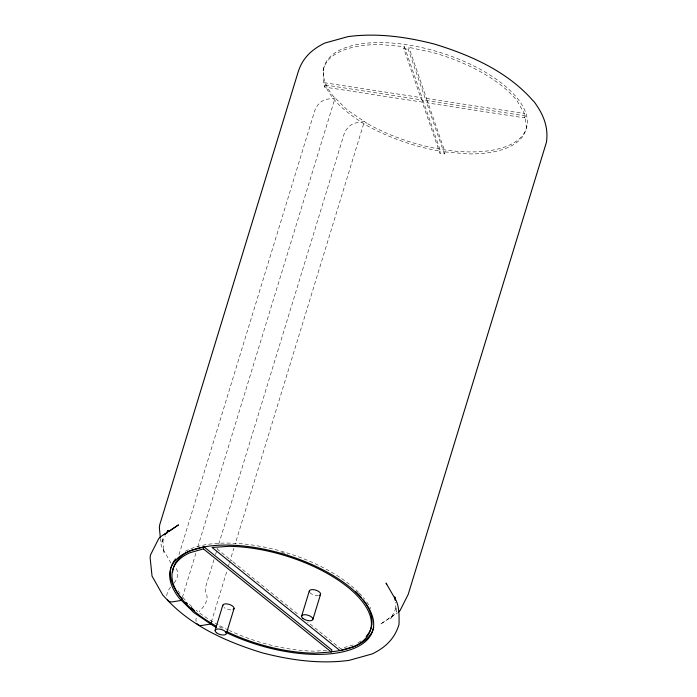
<?xml version="1.0" encoding="UTF-8"?>
<svg xmlns="http://www.w3.org/2000/svg" width="697" height="697" viewBox="0 0 697 697"><rect width="100%" height="100%" fill="white"/><g stroke="black" fill="none" stroke-linecap="round" stroke-linejoin="round"><path stroke-width="0.52" stroke-dasharray="3.48 2.61" d="M162.61 538.72L161.591 543.198L165.328 535.871M396.245 608.978L396.236 612.062L395.286 602.313M444.381 153.906L426.712 102.79L427.331 100.777L444.991 151.894L444.381 153.906L439.92 153.218L422.251 102.102L324.401 87.038C323.155 81.479 323.164 74.614 323.661 68.768M178.981 554.734L314.704 110.814A11.744 7.031 -51.1 0 1 326.423 99.34L335.083 97.911L197.66 547.389M324.401 87.038L325.011 85.025C333.122 103.356 350.129 115.075 366.535 125.425C389.623 137.98 414.619 146.753 440.53 151.205L439.92 153.218M182.387 597.346L196.066 552.599M213.988 559.63L205.72 586.665A11.744 7.031 -51.1 0 0 206.085 593.356A13.165 7.885 -51.1 0 1 201.206 609.291A11.744 7.031 -51.1 0 0 199.203 611.6M215.573 554.437L217.481 548.199M218.753 544.043L343.978 134.434A11.744 7.031 -51.1 0 1 355.705 122.96L364.357 121.531L235.211 543.956M211.348 622.003L227.257 569.972M228.529 565.807L229.165 563.725M229.487 562.679L233.939 548.112M404.399 46.647L422.068 97.763L421.45 99.776L403.79 48.651L404.399 46.647L381.215 44.625A105.683 47.152 17 0 0 323.051 70.772M444.991 151.894L468.175 153.915A105.683 47.152 17 0 0 526.348 127.769L525.181 115.841L425.911 100.455L408.25 49.339L408.86 47.335L433.177 52.623A105.683 47.152 17 0 1 516.965 100.621L524.379 113.506L523.769 115.519L524.571 117.854L426.712 102.79M422.251 102.102L422.87 100.089L323.591 84.712M425.911 100.455L426.529 98.451L408.86 47.335M524.571 117.854L525.181 115.841M526.348 127.769L526.958 125.756M396.21 607.871L390.616 618.849L392.289 616.348L394.633 614.44L380.248 624.346L397.464 612.977M353.257 644.943L340.563 648.585L307.534 621.951M326.571 650.371L314.817 651.164A103.33 46.107 17 0 1 229.548 630.611M403.79 48.651L408.25 49.339M324.21 82.699L422.068 97.763M426.529 98.451L524.379 113.506M216.933 548.861L232.171 561.155M233.016 561.843L299.065 615.12M170.965 563.176L161.251 545.908L160.467 539.077M163.124 549.541L163.978 552.338L162.506 537.169M422.87 100.089L440.53 151.205M360.95 640.926A103.33 46.107 17 0 1 356.289 643.688M228.564 630.149A103.33 46.107 17 0 1 219.032 625.314M218.117 624.808A103.33 46.107 17 0 1 196.162 610.284M191.928 606.686A103.33 46.107 17 0 1 188.033 603.027M185.21 600.073A103.33 46.107 17 0 1 182.083 596.405M179.992 593.626A103.33 46.107 17 0 1 177.578 589.906M281.623 552.407A103.33 46.107 17 0 1 287.826 554.272M222.265 628.276A105.683 47.152 17 0 1 217.673 625.854M185.402 551.257A105.683 47.152 17 0 1 358.485 592.319M359.234 593.069A105.683 47.152 17 0 1 364.575 599.08M366.709 601.929A105.683 47.152 17 0 1 370.726 608.568M196.127 621.646A11.744 7.031 -51.1 0 1 196.502 616.81M174.189 583.084A13.165 7.885 -51.1 0 0 176.803 569.737A11.744 7.031 -51.1 0 1 176.062 567.881M166.722 595.752A11.744 7.031 -51.1 0 1 171.932 585.672M318.607 595.56A5.872 2.622 17 0 1 309.825 592.537M230.846 609.91A5.872 2.622 17 0 1 224.103 607.584M367.145 123.413L347.437 110.1L333.044 95.907A105.683 47.152 17 0 1 416.013 46.368A105.683 47.152 17 0 1 523.944 133.423A105.683 47.152 17 0 1 367.145 123.413"/><path stroke-width="1.05" d="M182.074 598.383L181.455 600.396L172.804 601.816A11.744 7.031 -51.1 0 1 167.585 599.882M216.601 626.324A103.33 46.107 17 0 1 189.758 552.799L203.428 548.887L204.038 546.875L331.911 650.013L331.293 652.017L314.199 653.176A103.33 46.107 17 0 1 226.969 631.691M211.348 622.003L210.738 624.007L202.086 625.436A11.744 7.031 -51.1 0 1 196.868 623.501M215.094 630.41L222.779 605.292M226.394 633.582L234.07 608.455M301.618 616.148L309.302 591.021M312.918 619.319L320.594 594.192M166.722 533.127L168.125 530.382L166.444 532.891M398.335 612.375L400.139 610.389L408.215 594.367L546.474 142.136C548.591 126.61 543.224 114.142 534.181 101.814L532.552 100.185C507.102 71.355 470.884 55.272 434.789 44.181C406.525 36.854 377.182 32.75 348.038 36.61L324.732 43.092C311.533 49.539 302.332 58.226 298.002 72.479L159.744 524.71L159.334 527.42L160.362 538.014M165.355 533.928L164.109 534.791L167.489 532.456M169.179 531.297L178.493 524.885L160.406 536.856L158.602 538.842L150.526 554.864L150.116 557.574L152.033 576.062L162.819 595.186L164.448 596.815C189.898 625.645 226.116 641.728 262.211 652.819C290.475 660.146 319.818 664.25 348.962 660.39L372.268 653.908C385.467 647.461 394.668 638.774 398.998 624.521C399.172 616.828 399.372 608.193 396.349 600.962L386.051 583.075L386.704 584.191M204.038 546.875L190.377 550.796A103.33 46.107 17 0 0 172.647 571.871M203.428 548.887L331.293 652.017M181.394 597.712L180.035 596.379A105.683 47.152 17 0 1 170.652 569.231M185.933 602.191L187.476 603.715M191.344 607.523L194.428 610.563M395.608 599.69L394.755 596.893L395.077 600.143M225.436 632.17A105.683 47.152 17 0 0 372.268 632.04A105.683 47.152 17 0 0 257.785 547.999A105.683 47.152 17 0 0 179.417 598.383L193.818 612.576L213.517 625.889A105.683 47.152 17 0 0 216.166 627.378M373.74 627.23A105.683 47.152 17 0 1 332.199 651.678M170.861 568.229A105.683 47.152 17 0 1 175.592 558.959M355.827 591.701A103.33 46.107 17 0 1 361.325 597.59M363.242 599.978A103.33 46.107 17 0 1 366.16 636.448M309.372 591.753A5.872 2.622 17 0 1 316.15 590.246A5.872 2.622 17 0 1 319.609 595.273M222.848 606.015A5.872 2.622 17 0 1 229.627 604.508A5.872 2.622 17 0 1 233.086 609.535M353.614 646.677L339.953 650.597L212.08 547.459L229.174 546.309A103.33 46.107 17 0 1 347.829 587.188A103.33 46.107 17 0 1 353.614 646.677M216.418 632.71A5.872 2.622 17 0 0 226.081 634.192A5.872 2.622 17 0 0 219.738 629.086A5.872 2.622 17 0 0 216.418 632.71M302.942 618.448A5.872 2.622 17 0 0 312.604 619.929A5.872 2.622 17 0 0 306.262 614.815A5.872 2.622 17 0 0 302.942 618.448"/></g></svg>
